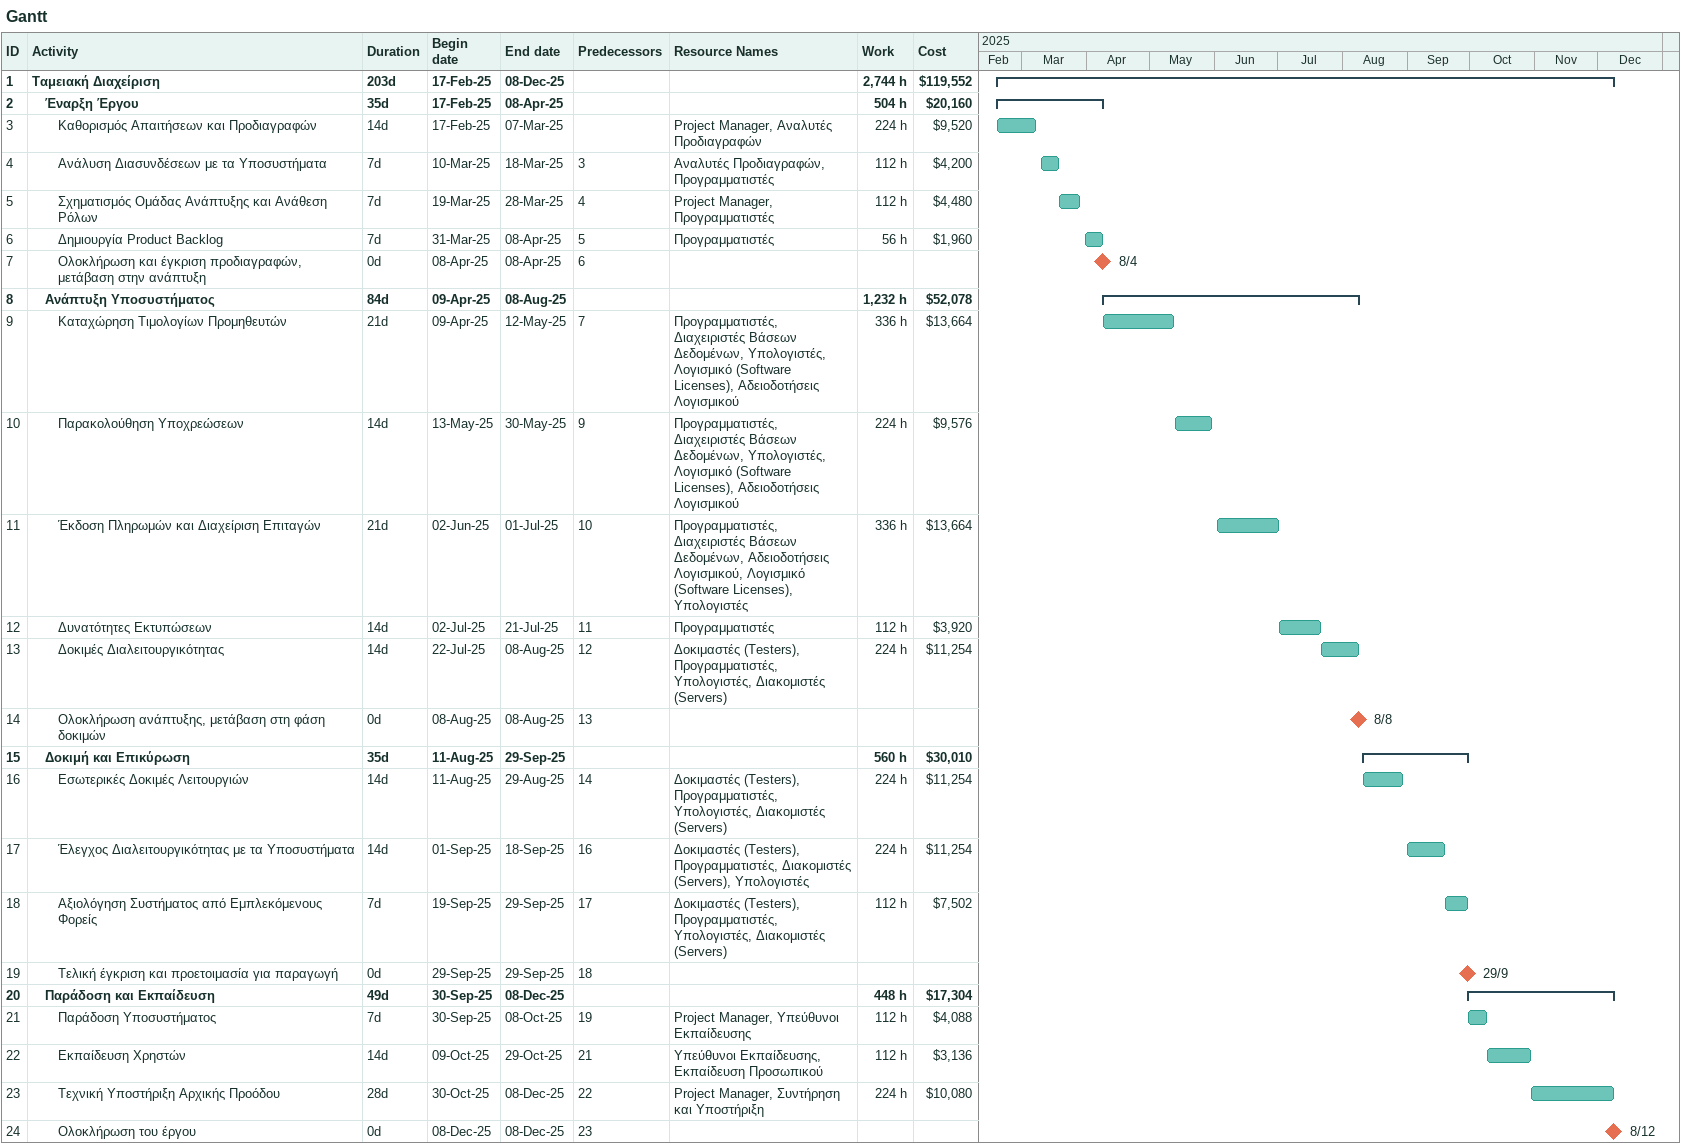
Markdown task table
Gantt

| ID | Level | Task | Duration | Start | Finish | Predecessors | Resources | Work (h) | Cost ($) |
|---|---|---|---|---|---|---|---|---|---|
| 1 | 1 | **Ταμειακή Διαχείριση** | 203d | 2025-02-17 | 2025-12-08 |  |  | 2744 | 119552 |
| 2 | 2 | **Έναρξη Έργου** | 35d | 2025-02-17 | 2025-04-08 |  |  | 504 | 20160 |
| 3 | 3 | Καθορισμός Απαιτήσεων και Προδιαγραφών | 14d | 2025-02-17 | 2025-03-07 |  | Project Manager, Αναλυτές Προδιαγραφών | 224 | 9520 |
| 4 | 3 | Ανάλυση Διασυνδέσεων με τα Υποσυστήματα | 7d | 2025-03-10 | 2025-03-18 | 3 | Αναλυτές Προδιαγραφών, Προγραμματιστές | 112 | 4200 |
| 5 | 3 | Σχηματισμός Ομάδας Ανάπτυξης και Ανάθεση Ρόλων | 7d | 2025-03-19 | 2025-03-28 | 4 | Project Manager, Προγραμματιστές | 112 | 4480 |
| 6 | 3 | Δημιουργία Product Backlog | 7d | 2025-03-31 | 2025-04-08 | 5 | Προγραμματιστές | 56 | 1960 |
| 7 | 3 | Ολοκλήρωση και έγκριση προδιαγραφών, μετάβαση στην ανάπτυξη | 0d | 2025-04-08 | 2025-04-08 | 6 |  |  |  |
| 8 | 2 | **Ανάπτυξη Υποσυστήματος** | 84d | 2025-04-09 | 2025-08-08 |  |  | 1232 | 52078 |
| 9 | 3 | Καταχώρηση Τιμολογίων Προμηθευτών | 21d | 2025-04-09 | 2025-05-12 | 7 | Προγραμματιστές, Διαχειριστές Βάσεων Δεδομένων, Υπολογιστές, Λογισμικό (Software Licenses), Αδειοδοτήσεις Λογισμικού | 336 | 13664 |
| 10 | 3 | Παρακολούθηση Υποχρεώσεων | 14d | 2025-05-13 | 2025-05-30 | 9 | Προγραμματιστές, Διαχειριστές Βάσεων Δεδομένων, Υπολογιστές, Λογισμικό (Software Licenses), Αδειοδοτήσεις Λογισμικού | 224 | 9576 |
| 11 | 3 | Έκδοση Πληρωμών και Διαχείριση Επιταγών | 21d | 2025-06-02 | 2025-07-01 | 10 | Προγραμματιστές, Διαχειριστές Βάσεων Δεδομένων, Αδειοδοτήσεις Λογισμικού, Λογισμικό (Software Licenses), Υπολογιστές | 336 | 13664 |
| 12 | 3 | Δυνατότητες Εκτυπώσεων | 14d | 2025-07-02 | 2025-07-21 | 11 | Προγραμματιστές | 112 | 3920 |
| 13 | 3 | Δοκιμές Διαλειτουργικότητας | 14d | 2025-07-22 | 2025-08-08 | 12 | Δοκιμαστές (Testers), Προγραμματιστές, Υπολογιστές, Διακομιστές (Servers) | 224 | 11254 |
| 14 | 3 | Ολοκλήρωση ανάπτυξης, μετάβαση στη φάση δοκιμών | 0d | 2025-08-08 | 2025-08-08 | 13 |  |  |  |
| 15 | 2 | **Δοκιμή και Επικύρωση** | 35d | 2025-08-11 | 2025-09-29 |  |  | 560 | 30010 |
| 16 | 3 | Εσωτερικές Δοκιμές Λειτουργιών | 14d | 2025-08-11 | 2025-08-29 | 14 | Δοκιμαστές (Testers), Προγραμματιστές, Υπολογιστές, Διακομιστές (Servers) | 224 | 11254 |
| 17 | 3 | Έλεγχος Διαλειτουργικότητας με τα Υποσυστήματα | 14d | 2025-09-01 | 2025-09-18 | 16 | Δοκιμαστές (Testers), Προγραμματιστές, Διακομιστές (Servers), Υπολογιστές | 224 | 11254 |
| 18 | 3 | Αξιολόγηση Συστήματος από Εμπλεκόμενους Φορείς | 7d | 2025-09-19 | 2025-09-29 | 17 | Δοκιμαστές (Testers), Προγραμματιστές, Υπολογιστές, Διακομιστές (Servers) | 112 | 7502 |
| 19 | 3 | Τελική έγκριση και προετοιμασία για παραγωγή | 0d | 2025-09-29 | 2025-09-29 | 18 |  |  |  |
| 20 | 2 | **Παράδοση και Εκπαίδευση** | 49d | 2025-09-30 | 2025-12-08 |  |  | 448 | 17304 |
| 21 | 3 | Παράδοση Υποσυστήματος | 7d | 2025-09-30 | 2025-10-08 | 19 | Project Manager, Υπεύθυνοι Εκπαίδευσης | 112 | 4088 |
| 22 | 3 | Εκπαίδευση Χρηστών | 14d | 2025-10-09 | 2025-10-29 | 21 | Υπεύθυνοι Εκπαίδευσης, Εκπαίδευση Προσωπικού | 112 | 3136 |
| 23 | 3 | Τεχνική Υποστήριξη Αρχικής Προόδου | 28d | 2025-10-30 | 2025-12-08 | 22 | Project Manager, Συντήρηση και Υποστήριξη | 224 | 10080 |
| 24 | 3 | Ολοκλήρωση του έργου | 0d | 2025-12-08 | 2025-12-08 | 23 |  |  |  |
